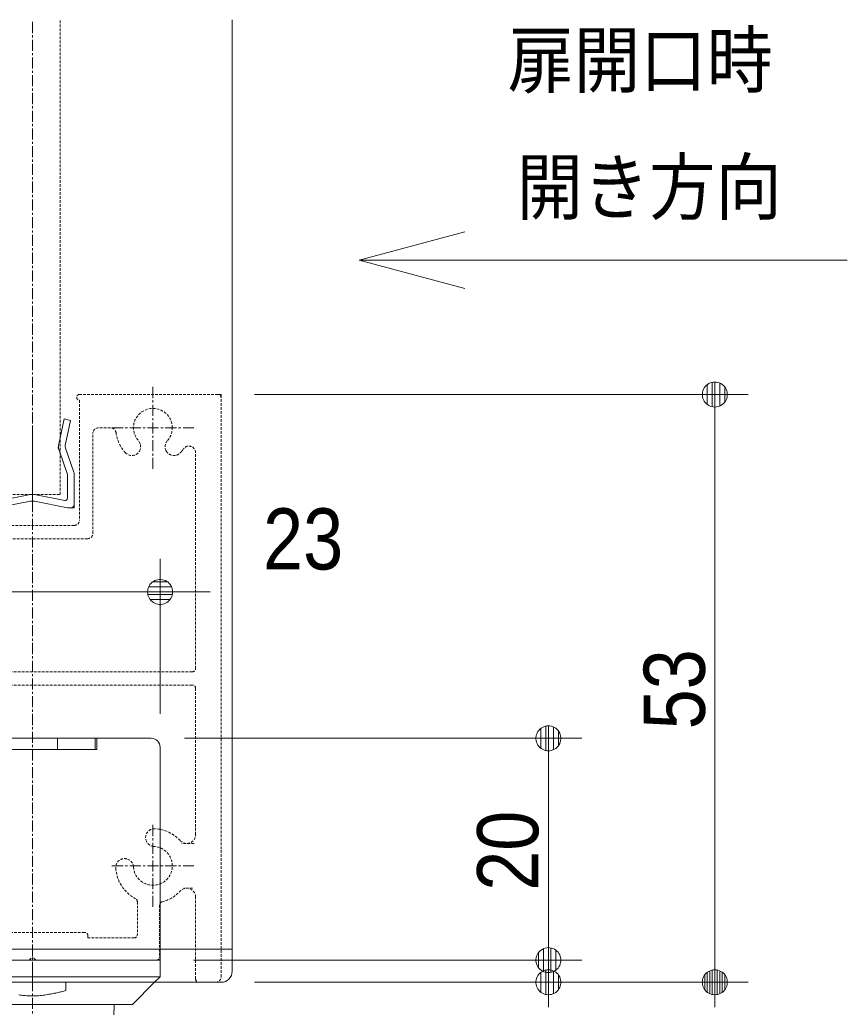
# Model space of a CAD drawing. Units: millimetres, scale not verified, with parts at other scales. Extents: x -4547 to 4547, y -2284 to 2284.
# Drawn here: x -3612.9 to -3239.9, y -1493.9 to -1048.7 of the extents above; entities that cross this region are included whole.
import ezdxf
from ezdxf.enums import TextEntityAlignment as Align

# ---------------------------------------------------------------- set-up
doc = ezdxf.new("R2010")
doc.units = ezdxf.units.MM
doc.header["$LTSCALE"] = 20
doc.linetypes.add('CHAIN1', pattern=[8, 5, -1, 1, -1])
doc.linetypes.add('DASHED1', pattern=[1.8, 1.2, -0.6])
for name, color, linetype, lineweight in [('0-0_3一般', 7, 'Continuous', 9), ('0-1_2寸法-2', 7, 'Continuous', 9), ('0-2_0', 7, 'Continuous', 9), ('0-3_2寸法-3', 7, 'Continuous', 9), ('0-4_2寸法-1', 7, 'Continuous', 9)]:
    doc.layers.add(name, color=color, linetype=linetype, lineweight=lineweight)
doc.styles.add('ＭＳ ゴシック', font='')
doc.styles.add('ＭＳ Ｐゴシック', font='')
doc.styles.get('ＭＳ ゴシック').set_extended_font_data('MS Gothic')
doc.styles.get('ＭＳ Ｐゴシック').set_extended_font_data('MS PGothic')

# ---------------------------------------------------------------- blocks, each defined once
blk = doc.blocks.new('グループ-128')
at = {"layer": '0-0_3一般', "linetype": 'CHAIN1'}
blk.add_line((-45330.1, -31653.3), (-45330.1, -20973.3), dxfattribs=at)
at = {"layer": '0-0_3一般'}
for p, q in [((-43530.1, -29353.3), (-43530.1, -20973.3)), ((-45045.1, -24573.3), (-45093.1, -24800.3)), ((-44986.4, -24585.7), (-45045.1, -24573.3)), ((-45330.1, -25405.3), (-45330.1, -24653.3)), ((-45034.4, -24812.8), (-44986.4, -24585.7)), ((-45100.1, -24833.3), (-45093.1, -24800.3)), ((-45100.1, -24833.3), (-45093.1, -24800.3)), ((-45100.1, -24833.3), (-45085.7, -24863.7)), ((-45100.1, -24833.3), (-45085.7, -24863.7)), ((-45037.2, -24825.9), (-45034.4, -24812.8)), ((-45037.2, -24825.9), (-45034.4, -24812.8)), ((-45037.2, -24825.9), (-45031.5, -24838.1)), ((-45037.2, -24825.9), (-45031.5, -24838.1)), ((-44958, -25053.7), (-45031.5, -24838.1)), ((-44958, -25053.7), (-45031.5, -24838.1)), ((-45085.7, -24863.7), (-45015.1, -25073.3)), ((-45085.7, -24863.7), (-45015.1, -25073.3)), ((-45015.1, -25073.3), (-45015.1, -25289.1)), ((-45015.1, -25073.3), (-45015.1, -25289.1)), ((-44955.1, -25343.3), (-44955.1, -25066.6)), ((-44955.1, -25343.3), (-44955.1, -25066.6)), ((-45348.8, -25255), (-45621.4, -25308.8)), ((-45348.8, -25255), (-45621.4, -25308.8)), ((-45311.4, -25255), (-45038.9, -25308.8)), ((-45311.4, -25255), (-45038.9, -25308.8)), ((-45348.8, -25315), (-45645.1, -25373.3)), ((-45348.8, -25315), (-45645.1, -25373.3)), ((-45311.4, -25315), (-45015.1, -25373.3)), ((-45311.4, -25315), (-45015.1, -25373.3)), ((-45015.1, -25373.3), (-44985.1, -25373.3)), ((-45015.1, -25373.3), (-44985.1, -25373.3)), ((-44955.1, -25373.3), (-44985.1, -25373.3)), ((-44955.1, -25373.3), (-44985.1, -25373.3)), ((-44955.1, -25373.3), (-44955.1, -25343.3)), ((-44955.1, -25373.3), (-44955.1, -25343.3)), ((-45555.1, -27453.3), (-45105.1, -27453.3)), ((-44815.1, -27453.3), (-45055.1, -27453.3)), ((-44765.1, -27453.3), (-44815.1, -27453.3)), ((-44750.1, -27453.3), (-44765.1, -27453.3)), ((-44765.1, -27553.3), (-44765.1, -27453.3)), ((-44750.1, -27453.3), (-44750.1, -27533.3)), ((-44680.1, -27453.3), (-44750.1, -27453.3)), ((-44260.1, -27453.3), (-44680.1, -27453.3)), ((-44180.1, -29403.3), (-44180.1, -27533.3)), ((-43530.1, -29353.3), (-47130.1, -29353.3)), ((-47130.1, -29353.3), (-43530.1, -29353.3)), ((-43530.1, -29553.3), (-43530.1, -29353.3)), ((-44180.1, -29453.3), (-46480.1, -29453.3)), ((-44180.1, -29453.3), (-44180.1, -29403.3)), ((-44180.1, -29453.3), (-44180.1, -29603.3)), ((-47030.1, -29653.3), (-43630.1, -29653.3)), ((-44180.1, -29603.3), (-46480.1, -29603.3)), ((-45030.1, -29653.3), (-45030.1, -29728.4)), ((-44620.1, -30833.3), (-44594.5, -29853.3))]:
    blk.add_line(p, q, dxfattribs=at)
at = {"layer": '0-0_3一般', "linetype": 'DASHED1'}
blk.add_lwpolyline([(-45580.1, -20973.3), (-45580.1, -25253.3), (-45080.1, -25253.3), (-45080.1, -20973.3)], dxfattribs=at)
at = {"layer": '0-0_3一般'}
for points in [[(-45034.4, -24812.8), (-44986.4, -24585.7), (-45045.1, -24573.3), (-45093.1, -24800.3)], [(-45055.1, -27453.3), (-45105.1, -27453.3), (-45105.1, -27553.3)], [(-44750.1, -27533.3), (-44750.1, -27553.3), (-45910.1, -27553.3)], [(-46480.1, -29603.3), (-46430.1, -29653.3), (-44230.1, -29653.3), (-44180.1, -29603.3)], [(-46230.1, -29853.3), (-44430.1, -29853.3), (-44230.1, -29653.3)], [(-45030.1, -29728.4), (-45039, -29730.9), (-45048.3, -29733.3), (-45057.8, -29735.8), (-45067.6, -29738.2), (-45077.7, -29740.6), (-45088, -29743), (-45098.7, -29745.4), (-45109.7, -29747.7), (-45120.9, -29750), (-45132.4, -29752.3), (-45144.3, -29754.6), (-45156.4, -29756.9), (-45168.8, -29759.2), (-45181.5, -29761.4), (-45194.4, -29763.6), (-45207.7, -29765.8), (-45221.3, -29768), (-45234.9, -29769.9), (-45248.5, -29771.6), (-45262.1, -29773), (-45275.7, -29774.2), (-45289.3, -29775.1), (-45302.9, -29775.8), (-45316.5, -29776.2), (-45330.1, -29776.3), (-45343.7, -29776.2), (-45357.3, -29775.8), (-45370.9, -29775.1), (-45384.5, -29774.2), (-45398.2, -29773), (-45411.8, -29771.6), (-45425.4, -29769.9), (-45439, -29768), (-45452.5, -29765.8)]]:
    blk.add_lwpolyline(points, dxfattribs=at)
for centre, radius, start, end in [((-44995.3, -24821), 100, 168.05582, 205.27772), ((-44995.3, -24821), 100, 168.05582, 205.27772), ((-44995.3, -24821), 40, 168.05582, 205.27772), ((-44995.3, -24821), 40, 168.05582, 205.27772), ((-44985.1, -25066.6), 30, 0, 25.27772), ((-44985.1, -25066.6), 30, 0, 25.27772), ((-45330.1, -25353.3), 100, 90, 100.76501), ((-45330.1, -25353.3), 100, 90, 100.76501), ((-45330.1, -25353.3), 100, 79.23499, 90), ((-45330.1, -25353.3), 100, 79.23499, 90), ((-45035.1, -25289.1), 20, 259.23499, 0), ((-45035.1, -25289.1), 20, 259.23499, 0), ((-45330.1, -25413.3), 100, 90, 100.76501), ((-45330.1, -25413.3), 100, 90, 100.76501), ((-45330.1, -25413.3), 100, 79.23499, 90), ((-45330.1, -25413.3), 100, 79.23499, 90), ((-44985.1, -25343.3), 30, 270, 0), ((-44985.1, -25343.3), 30, 270, 0), ((-44260.1, -27533.3), 80, 0, 90), ((-43630.1, -29553.3), 100, 270, 0)]:
    blk.add_arc(centre, radius, start, end, dxfattribs=at)
blk = doc.blocks.new('_Dot')
at = {"layer": '0-2_0'}
for p, q in [((-10, 0), (-20, 0)), ((9.78, 2), (-9.78, 2)), ((7.99, 6), (-7.99, 6)), ((9.16, -3.98), (-9.16, -3.98)), ((6, -7.98), (-6, -7.98))]:
    blk.add_line(p, q, dxfattribs=at)
for points in [[(10, 0), (9.92, 1.25), (9.69, 2.49), (9.3, 3.68), (8.76, 4.82), (8.09, 5.88), (7.29, 6.85), (6.37, 7.71), (5.36, 8.44), (4.26, 9.05), (3.09, 9.51), (1.87, 9.82), (0.63, 9.98), (-0.63, 9.98), (-1.87, 9.82), (-3.09, 9.51), (-4.26, 9.05), (-5.36, 8.44), (-6.37, 7.71), (-7.29, 6.85), (-8.09, 5.88), (-8.76, 4.82), (-9.3, 3.68), (-9.69, 2.49), (-9.92, 1.25), (-10, 0), (0, 0)], [(-10, 0), (-9.92, -1.25), (-9.69, -2.49), (-9.3, -3.68), (-8.76, -4.82), (-8.09, -5.88), (-7.29, -6.85), (-6.37, -7.71), (-5.36, -8.44), (-4.26, -9.05), (-3.09, -9.51), (-1.87, -9.82), (-0.63, -9.98), (0.63, -9.98), (1.87, -9.82), (3.09, -9.51), (4.26, -9.05), (5.36, -8.44), (6.37, -7.71), (7.29, -6.85), (8.09, -5.88), (8.76, -4.82), (9.3, -3.68), (9.69, -2.49), (9.92, -1.25), (10, 0), (0, 0)]]:
    blk.add_lwpolyline(points, close=True, dxfattribs=at)
blk = doc.blocks.new('グループ-129')
at = {"layer": '0-0_3一般', "linetype": 'CHAIN1'}
for p, q in [((-46415.1, -24284.8), (-46415.1, -25021.8)), ((-44245.1, -24284.8), (-44245.1, -25021.8)), ((-46783.6, -24653.3), (-46046.6, -24653.3)), ((-44613.6, -24653.3), (-43876.6, -24653.3)), ((-46415.1, -28234.8), (-46415.1, -28971.8)), ((-44245.1, -28234.8), (-44245.1, -28971.8)), ((-46783.6, -28603.3), (-46046.6, -28603.3)), ((-44613.6, -28603.3), (-43876.6, -28603.3))]:
    blk.add_line(p, q, dxfattribs=at)
at = {"layer": '0-0_3一般', "linetype": 'DASHED1'}
for p, q in [((-47030.1, -24353.3), (-47000.1, -24353.3)), ((-47030.1, -24353.3), (-47030.1, -24383.3)), ((-47030.1, -24383.3), (-47030.1, -29603.3)), ((-47000.1, -24353.3), (-45750.1, -24353.3)), ((-45730.1, -24373.3), (-45730.1, -24383.3)), ((-44930.1, -24353.3), (-44929.9, -24353.3)), ((-44930.1, -24373.3), (-44930.1, -24383.3)), ((-43660.1, -24353.3), (-44910.1, -24353.3)), ((-43630.1, -24353.3), (-43660.1, -24353.3)), ((-43630.1, -24353.3), (-43630.1, -24383.3)), ((-43630.1, -29603.3), (-43630.1, -24383.3)), ((-45755.1, -25483.3), (-45755.1, -24403.3)), ((-45750.1, -24403.3), (-45755.1, -24403.3)), ((-44910.1, -24403.3), (-44905.1, -24403.3)), ((-44905.1, -24403.3), (-44905.1, -25483.3)), ((-45925.1, -24653.3), (-46033.4, -24653.3)), ((-44785.1, -24623.3), (-44785.1, -24623.3)), ((-44626.9, -24653.3), (-44735.1, -24653.3)), ((-45875.1, -25603.3), (-45875.1, -24703.3)), ((-44785.1, -25603.3), (-44785.1, -24703.3)), ((-46800.1, -24877.8), (-46800.1, -26823.3)), ((-43860.1, -26823.3), (-43860.1, -24877.8)), ((-44955.1, -25533.3), (-45705.1, -25533.3)), ((-44835.1, -25653.3), (-45825.1, -25653.3)), ((-43890.1, -26853.3), (-46770.1, -26853.3)), ((-45829.8, -26973.3), (-46770.1, -26973.3)), ((-45829.8, -26973.3), (-45799.8, -26973.3)), ((-46800.1, -27003.3), (-46800.1, -28321.9)), ((-43860.1, -28321.9), (-43860.1, -27003.3)), ((-43872.4, -28401.9), (-43984, -28401.9)), ((-43888.9, -28804.7), (-43965, -28804.7)), ((-46800.1, -28884.7), (-46800.1, -29623.3)), ((-46275.1, -28926.3), (-46275.1, -29223.3)), ((-44385.1, -28926.3), (-44385.1, -29223.3)), ((-43860.1, -29623.3), (-43860.1, -28884.7)), ((-46475.1, -28957), (-46475.1, -29428.3)), ((-44185.1, -28957), (-44185.1, -29428.3)), ((-44860.1, -29203.3), (-45805.1, -29203.3)), ((-45830.1, -29253.3), (-46245.1, -29253.3)), ((-45830.1, -29228.3), (-45830.1, -29253.3)), ((-44830.1, -29233.3), (-44830.1, -29253.3)), ((-44415.1, -29253.3), (-44830.1, -29253.3)), ((-45360.1, -29453.3), (-46450.1, -29453.3)), ((-45360.1, -29453.3), (-45330.1, -29423.3)), ((-45300.1, -29453.3), (-45330.1, -29423.3)), ((-45330.1, -29635.9), (-45330.1, -29423.3)), ((-44210.1, -29453.3), (-45300.1, -29453.3)), ((-46830.1, -29653.3), (-46980.1, -29653.3)), ((-43680.1, -29653.3), (-43830.1, -29653.3))]:
    blk.add_line(p, q, dxfattribs=at)
blk.add_lwpolyline([(-43890.1, -26973.3), (-45799.8, -26973.3), (-45829.8, -26973.3)], dxfattribs=at)
for centre, radius, start, end in [((-47000.1, -24383.3), 30, 90, 180), ((-45750.1, -24373.3), 20, 0, 90), ((-45750.1, -24383.3), 20, 270, 0), ((-44910.1, -24373.3), 20, 90, 180), ((-44910.1, -24383.3), 20, 180, 270), ((-43660.1, -24383.3), 30, 0, 90), ((-46415.1, -24653.3), 175, 0, 221.71611), ((-44245.1, -24653.3), 175, 0, 221.71611), ((-46415.1, -24653.3), 175, 318.28389, 0), ((-46033.4, -24703.3), 50, 90, 172.53791), ((-45925.1, -24703.3), 50, 360, 90), ((-44735.1, -24703.3), 50, 90, 180), ((-44626.9, -24703.3), 50, 7.46209, 90), ((-44245.1, -24653.3), 175, 318.28389, 0), ((-46415.1, -24653.3), 335, 320.20818, 352.53791), ((-44245.1, -24653.3), 335, 187.46209, 221.71611), ((-46740.1, -24877.8), 60, 34.25889, 180), ((-46415.1, -24653.3), 335, 214.70253, 221.71611), ((-46605.5, -24823), 80, 330, 41.71611), ((-46224.8, -24823), 80, 138.28389, 210), ((-44435.5, -24823), 80, 330, 41.71611), ((-44054.8, -24823), 80, 138.28389, 210), ((-44245.1, -24653.3), 335, 320.20818, 325.29747), ((-43920.1, -24877.8), 60, 0, 145.74111), ((-46605.5, -24823), 80, 221.71611, 330), ((-46224.8, -24823), 80, 210, 318.28389), ((-46415.1, -24653.3), 335, 318.28389, 320.20818), ((-46415.1, -24653.3), 335, 318.28389, 320.20818), ((-44435.5, -24823), 80, 221.71611, 330), ((-44054.8, -24823), 80, 210, 318.28389), ((-44245.1, -24653.3), 335, 318.28389, 320.20818), ((-44245.1, -24653.3), 335, 318.28389, 320.20818), ((-45705.1, -25483.3), 50, 180, 270), ((-44955.1, -25483.3), 50, 270, 0), ((-45825.1, -25603.3), 50, 180, 270), ((-44835.1, -25603.3), 50, 270, 0), ((-46770.1, -26823.3), 30, 180, 270), ((-43890.1, -26823.3), 30, 270, 0), ((-46770.1, -27003.3), 30, 90, 180), ((-43890.1, -27003.3), 30, 0, 90), ((-46415.1, -28603.3), 335, 93.28389, 137.19933), ((-46429.7, -28348.7), 80, 345, 93.28389), ((-44230.5, -28348.7), 80, 86.71611, 195), ((-44245.1, -28603.3), 335, 42.80067, 86.71611), ((-46720.1, -28321.9), 80, 180, 317.73474), ((-46429.7, -28348.7), 80, 273.28389, 345), ((-44230.5, -28348.7), 80, 195, 266.71611), ((-43940.1, -28321.9), 80, 222.26526, 0), ((-46415.1, -28603.3), 175, 93.28389, 180), ((-44245.1, -28603.3), 175, 0, 86.71611), ((-46160.5, -28617.9), 80, 105, 176.71611), ((-46160.5, -28617.9), 80, 356.71611, 105), ((-44499.7, -28617.9), 80, 75, 183.28389), ((-44499.7, -28617.9), 80, 3.28389, 75), ((-46415.1, -28603.3), 175, 180, 356.71611), ((-46415.1, -28603.3), 335, 297.75899, 356.71611), ((-44245.1, -28603.3), 335, 183.28389, 242.24101), ((-44245.1, -28603.3), 175, 183.28389, 0), ((-46720.1, -28884.7), 80, 42.26526, 180), ((-46415.1, -28603.3), 335, 222.80067, 255.72505), ((-44245.1, -28603.3), 335, 284.27495, 317.19933), ((-43940.1, -28884.7), 80, 0, 137.73474), ((-46505.1, -28957), 30, 0, 75.72505), ((-46245.1, -28926.3), 30, 117.75899, 180), ((-44415.1, -28926.3), 30, 0, 62.24101), ((-44155.1, -28957), 30, 104.27495, 180), ((-45805.1, -29228.3), 25, 90, 180), ((-44860.1, -29233.3), 30, 0, 90), ((-46245.1, -29223.3), 30, 180, 270), ((-44415.1, -29223.3), 30, 270, 0), ((-46450.1, -29428.3), 25, 180, 270), ((-44210.1, -29428.3), 25, 270, 0), ((-46980.1, -29603.3), 50, 180, 270), ((-46830.1, -29623.3), 30, 270, 0), ((-43830.1, -29623.3), 30, 180, 270), ((-43680.1, -29603.3), 50, 270, 0)]:
    blk.add_arc(centre, radius, start, end, dxfattribs=at)

msp = doc.modelspace()

# ---------------------------------------------------------------- linework, layer by layer
at = {"layer": '0-1_2寸法-2'}
for p, q in [((-3549.63, -1361.66), (-3549.63, -1291.66)), ((-3664.63, -1306.66), (-3549.63, -1306.66)), ((-3538.38, -1306.66), (-3527.12, -1306.66)), ((-3374.63, -1461.41), (-3374.63, -1450.15)), ((-3534.63, -1472.66), (-3359.63, -1472.66)), ((-3374.63, -1472.66), (-3374.63, -1482.66)), ((-3507.13, -1482.66), (-3359.63, -1482.66))]:
    msp.add_line(p, q, dxfattribs=at)
at = {"layer": '0-3_2寸法-3'}
msp.add_line((-3239.95, -1157.04), (-3459.95, -1157.04), dxfattribs=at)
msp.add_lwpolyline([(-3412.32, -1169.8), (-3459.95, -1157.04), (-3412.32, -1144.28)], dxfattribs=at)
at = {"layer": '0-4_2寸法-1'}
for p, q in [((-3507.13, -1217.66), (-3284.63, -1217.66)), ((-3299.63, -1228.92), (-3299.63, -1471.41)), ((-3538.63, -1372.66), (-3359.63, -1372.66)), ((-3374.63, -1461.41), (-3374.63, -1383.92)), ((-3534.63, -1472.66), (-3359.63, -1472.66)), ((-3507.13, -1482.66), (-3284.63, -1482.66)), ((-3359.63, -1482.66), (-3284.63, -1482.66))]:
    msp.add_line(p, q, dxfattribs=at)

# ---------------------------------------------------------------- block references
at = {"layer": '0-0_3一般', "xscale": 0.05, "yscale": 0.05}
for name in ['グループ-128', 'グループ-129']:
    msp.add_blockref(name, (-1340.62, 0), dxfattribs=at)
at = {"layer": '0-1_2寸法-2', "xscale": 0.5627563, "yscale": 0.5627563}
for p, rotation in [((-3549.63, -1306.66), 180), ((-3374.63, -1472.66), 270), ((-3374.63, -1482.66), 90)]:
    msp.add_blockref('_Dot', p, dxfattribs=dict(at, rotation=rotation))
at = {"layer": '0-4_2寸法-1', "xscale": 0.5627563, "yscale": 0.5627563}
for p, rotation in [((-3299.63, -1217.66), 90), ((-3374.63, -1372.66), 90), ((-3374.63, -1472.66), 270), ((-3299.63, -1482.66), 270), ((-3299.63, -1482.66), 90)]:
    msp.add_blockref('_Dot', p, dxfattribs=dict(at, rotation=rotation))

# ---------------------------------------------------------------- texts
at = {"layer": '0-1_2寸法-2', "style": 'ＭＳ Ｐゴシック', "width": 0.9}
msp.add_text('23', height=27.57, dxfattribs=at).set_placement((-3503.22, -1304.81), align=Align.BOTTOM_LEFT)
at = {"layer": '0-3_2寸法-3', "style": 'ＭＳ ゴシック', "width": 0.9}
for s, p in [('扉開口時', (-3393.01, -1086.28)), ('開き方向', (-3388.95, -1143.53))]:
    msp.add_text(s, height=24.34, dxfattribs=at).set_placement(p, align=Align.BOTTOM_LEFT)
at = {"layer": '0-4_2寸法-1', "style": 'ＭＳ Ｐゴシック', "width": 0.9}
for s, p in [('53', (-3295.84, -1368.61)), ('20', (-3370.91, -1441.4))]:
    msp.add_text(s, height=27.57, rotation=90, dxfattribs=at).set_placement(p, align=Align.BOTTOM_LEFT)

doc.saveas('drawing.dxf')
